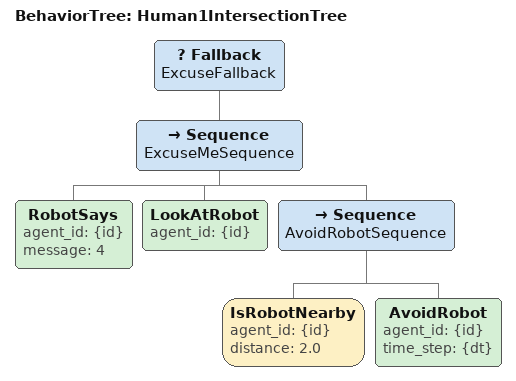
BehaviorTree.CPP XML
<root main_tree_to_execute='Human1IntersectionTree'>
    <BehaviorTree ID='Human1IntersectionTree'>
        <Fallback name='ExcuseFallback'>
            <Sequence name='ExcuseMeSequence'>
                <RobotSays agent_id='{id}' message='4' />
                <LookAtRobot agent_id='{id}' />
                <Sequence name='AvoidRobotSequence'>
                    <IsRobotNearby agent_id='{id}' distance='2.0' />
                    <AvoidRobot agent_id='{id}' time_step='{dt}' />
                </Sequence>
            </Sequence>
            <!-- This part of the fallback tree is empty because doing nothing is the default action, which represents Human 1 standing in the group -->
        </Fallback>
    </BehaviorTree>
</root>
